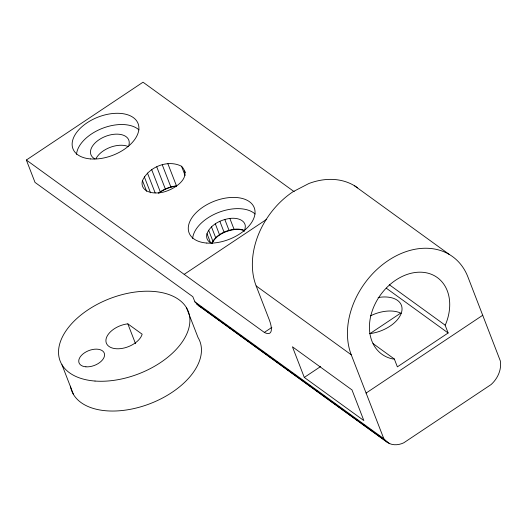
<?xml version="1.0" encoding="UTF-8"?>
<svg xmlns="http://www.w3.org/2000/svg" width="527" height="527" viewBox="0 0 527 527"><rect width="100%" height="100%" fill="white"/><g stroke="black" fill="none" stroke-linecap="round" stroke-linejoin="round"><path stroke-width="0.79" d="M142.481 180.636C148.627 166.954 167.948 159.187 181.538 166.262C193.712 178.791 170.214 192.157 159.306 192.777A22.529 13.162 -21.2 0 1 142.481 180.636L146.631 191.308M210.378 242.334L207.006 233.672C210.629 224.535 220.642 219.812 229.851 218.428A20.276 11.844 -21.2 0 1 245.338 226.043L244.989 229.357L244.001 231.432M211.88 243.112C215.892 234.811 225.352 230.595 234.067 229.258A20.276 11.844 -21.2 0 1 244.495 230.49M211.986 243.448C215.998 235.147 225.457 230.931 234.172 229.594A20.276 11.844 -21.2 0 1 244.6 230.819M445.104 325.139L446.013 323.374A47.305 35.836 -54.1 0 0 426.448 272.828A47.305 35.836 -54.1 0 0 373.142 308.387A47.305 35.836 -54.1 0 0 392.707 358.933L394.334 359.006L397.371 366.851L448.141 332.985L445.104 325.139L389.249 284.685M158.462 193.225C163.568 189.055 169.997 186.789 176.459 185.82L167.869 163.699M387.457 442.456L383.801 438.675L351.239 354.79A73.213 55.454 -54.1 0 1 388.162 260.562A73.213 55.454 -54.1 0 1 467.917 276.965L500.334 360.936C501.79 369.756 497.574 378.729 491.078 384.565L403.801 442.785C398.715 445.236 392.305 445.717 387.457 442.456L198.56 305.634L194.911 301.846L192.823 296.688L35.013 182.401L26.35 160.024L143.021 82.199L294.191 191.696M184.18 274.35L266.734 219.278M304.29 377.424L363.847 420.566L351.99 389.927L292.432 346.792L304.29 377.424L320.666 366.502M369.789 333.729L400.494 313.249M366.067 393.083L482.739 315.258M26.35 160.024L264.33 332.405L271.846 327.405M198.56 305.634L199.72 306.259M354.302 185.642L449.393 254.521M386.298 288.19L448.141 332.985M373.057 343.597L394.334 359.006M357.655 187.862A73.213 55.454 -54.1 0 0 308.908 183.501L293.078 191.69A73.213 55.454 -54.1 0 0 256.155 285.917L351.239 354.79M194.911 301.846L383.801 438.675M200.873 306.892L203.534 308.815M206.861 311.226L211.511 314.599M214.173 316.523L218.83 319.896M222.157 322.307L226.814 325.679M229.469 327.603L234.126 330.976M237.453 333.387L242.11 336.76M244.772 338.683L251.419 343.505M252.749 344.467L257.407 347.84M260.068 349.763L266.715 354.585M270.041 356.99L273.368 359.401M276.029 361.331L280.687 364.704M285.344 368.077L288.664 370.481M291.326 372.411L296.648 376.265M300.64 379.157L303.967 381.561M306.622 383.491L311.944 387.345M315.936 390.237L319.929 393.129M321.925 394.571L327.241 398.425M331.233 401.317L335.225 404.209M338.551 406.613L343.209 409.986M346.529 412.397L350.521 415.289M353.848 417.694L358.505 421.066M361.832 423.477L366.482 426.85M369.144 428.774L373.801 432.147M377.128 434.558L381.779 437.93M384.44 439.861L389.763 443.714M196.558 303.941L385.448 440.763M127.83 323.848L142.165 334.21A19.15 11.225 -21.2 0 1 120.604 348.624A19.15 11.225 -21.2 0 1 106.27 338.262A19.15 11.225 -21.2 0 1 127.83 323.848L135.531 343.696M229.851 218.428L234.172 229.594M224.805 219.436L229.126 230.595M219.838 221.261L224.159 232.427M215.293 223.784L219.614 234.95M211.472 226.841L215.8 238M208.646 230.207L212.967 241.373M184.713 171.058L185.306 172.586M181.538 166.262L185.089 175.419M162.263 164.819L170.853 186.933M156.743 166.848L165.333 188.962M151.69 169.654L160.353 192.026M147.455 173.047L155.155 192.875M144.312 176.789L150.531 192.803M256.155 285.917L269.33 319.955A31.08 8.933 56.3 0 1 264.33 332.405M186.472 307.722L198.02 337.491A68.708 40.289 -21.2 0 1 149.714 403.807A68.708 40.289 -21.2 0 1 70.42 386.159M61.955 364.75L73.503 394.525M76.514 154.391A34.92 20.467 -21.2 0 1 102.225 128.404A34.92 20.467 -21.2 0 1 138.983 129.886M94.913 158.923A20.276 11.844 -21.2 0 1 105.163 136.513A20.276 11.844 -21.2 0 1 128.858 145.241M96.033 158.581A20.276 11.844 -21.2 0 1 128.469 146.644M159.049 192.941A22.529 13.162 -21.2 0 1 176.532 186.077M211.716 243.369A20.276 11.844 -21.2 0 1 207.006 233.672M370.507 315.851A28.162 16.508 -21.2 0 1 401.179 313.367M378.129 297.518A28.162 16.508 -21.2 0 1 401.712 311.661A28.162 16.508 -21.2 0 1 369.776 333.611M192.645 238.507A34.92 20.467 -21.2 0 1 218.362 212.519A34.92 20.467 -21.2 0 1 255.114 214.002M90.657 158.937A34.92 20.467 -21.2 0 0 138.845 126.79A34.92 20.467 -21.2 0 0 87.054 122.804A34.92 20.467 -21.2 0 0 90.657 158.937M206.795 243.059A34.92 20.467 -21.2 0 0 254.982 210.912A34.92 20.467 -21.2 0 0 203.191 206.927A34.92 20.467 -21.2 0 0 206.795 243.059M85.914 366.812A13.518 7.925 -21.2 0 0 104.557 354.355A13.518 7.925 -21.2 0 0 84.504 352.827A13.518 7.925 -21.2 0 0 85.914 366.812M95.018 381.047A68.708 40.289 -21.2 0 0 189.779 317.715A68.708 40.289 -21.2 0 0 87.851 309.948A68.708 40.289 -21.2 0 0 95.018 381.047"/></g></svg>
